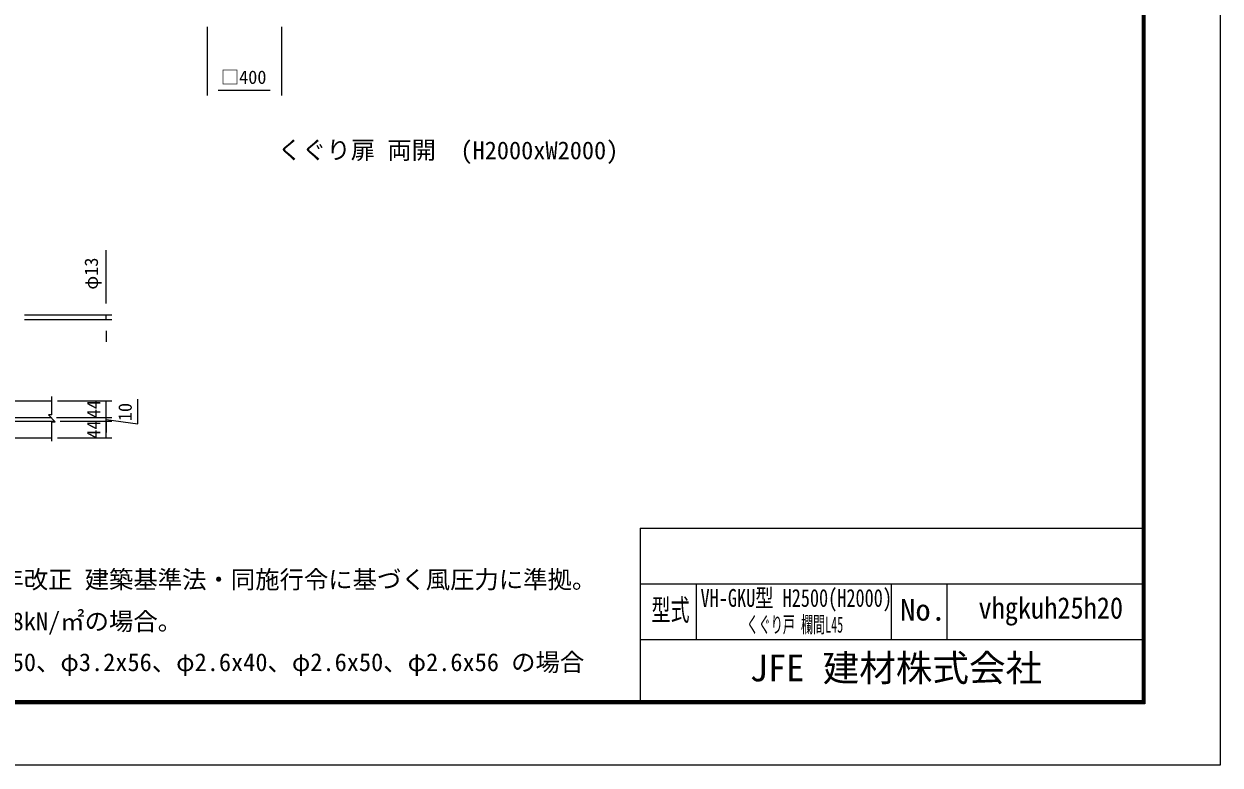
# Model space of a CAD drawing. Units: millimetres, scale not verified. Extents: x -6300 to 6300, y -4455 to 4455.
# Drawn here: x -137 to 6300, y -4455 to -467 of the extents above; entities that cross this region are included whole.
import ezdxf
from ezdxf.enums import TextEntityAlignment as Align

# ---------------------------------------------------------------- set-up
doc = ezdxf.new("R2010")
doc.units = ezdxf.units.MM
doc.header["$LTSCALE"] = 30
for name, color, linetype, lineweight in [('0-0_D-TTL', 7, 'Continuous', 9), ('0-2_D-STR-DIM', 7, 'Continuous', 9), ('0-4_D-STR1', 1, 'Continuous', 18)]:
    doc.layers.add(name, color=color, linetype=linetype, lineweight=lineweight)
doc.layers.add('0-A_D-TTL-TXT', color=7, linetype='Continuous')
doc.styles.add('ＭＳ ゴシック', font='')
doc.styles.get('ＭＳ ゴシック').set_extended_font_data('MS Gothic')

msp = doc.modelspace()

# ---------------------------------------------------------------- linework, layer by layer
at = {"layer": '0-0_D-TTL'}
for p, q in [((3180, -3180), (3180, -4110)), ((3180, -3180), (5880, -3180)), ((3180, -3480), (5880, -3480)), ((3480, -3480), (3480, -3780)), ((4530, -3480), (4530, -3780)), ((4830, -3480), (4830, -3780)), ((3180, -3780), (5880, -3780))]:
    msp.add_line(p, q, dxfattribs=at)
at = {"layer": '0-0_D-TTL', "color": 2, "lineweight": 18}
msp.add_lwpolyline([(-6300, 4455), (6300, 4455), (6300, -4455), (-6300, -4455)], close=True, dxfattribs=at)
at = {"layer": '0-0_D-TTL'}
for points in [[(-5895, 4125), (5895, 4125), (5895, -4125), (-5895, -4125)], [(-5891.25, 4121.25), (5891.25, 4121.25), (5891.25, -4121.25), (-5891.25, -4121.25)], [(-5887.5, 4117.5), (5887.5, 4117.5), (5887.5, -4117.5), (-5887.5, -4117.5)], [(-5883.75, 4113.75), (5883.75, 4113.75), (5883.75, -4113.75), (-5883.75, -4113.75)], [(-5880, 4110), (5880, 4110), (5880, -4110), (-5880, -4110)]]:
    msp.add_lwpolyline(points, close=True, dxfattribs=at)
at = {"layer": '0-2_D-STR-DIM'}
for p, q in [((848.93, -481.59), (848.93, -852.58)), ((1248.93, -481.59), (1248.93, -852.58)), ((908.93, -822.58), (1188.93, -822.58)), ((305.67, -1971.64), (305.67, -1683.51)), ((-133.72, -2031.64), (335.67, -2031.64)), ((-133.72, -2057.64), (335.67, -2057.64)), ((305.67, -2057.64), (305.67, -2031.64)), ((305.67, -2117.64), (305.67, -2177.64)), ((13.39, -2569.75), (13.39, -2471.64)), ((43.39, -2494.8), (335.67, -2494.8)), ((305.67, -2584.8), (305.67, -2494.8)), ((31.39, -2608.52), (-4.61, -2569.75)), ((13.39, -2569.75), (-4.61, -2569.75)), ((305.67, -2584.8), (305.67, -2524.8)), ((13.39, -2712.39), (13.39, -2608.52)), ((13.39, -2608.52), (31.39, -2608.52)), ((39.37, -2584.8), (335.67, -2584.8)), ((39.37, -2584.8), (335.67, -2584.8)), ((57.94, -2604.8), (335.67, -2604.8)), ((57.94, -2604.8), (335.67, -2604.8)), ((305.67, -2604.8), (305.67, -2584.8)), ((305.67, -2604.8), (305.67, -2584.8)), ((305.67, -2694.8), (305.67, -2604.8)), ((305.67, -2604.8), (305.67, -2664.8)), ((43.39, -2694.8), (335.67, -2694.8))]:
    msp.add_line(p, q, dxfattribs=at)
msp.add_lwpolyline([(305.67, -2594.8), (475.39, -2618.8), (475.39, -2486.67)], dxfattribs=at)
at = {"layer": '0-4_D-STR1'}
for p, q in [((-932.88, -2494.8), (13.39, -2494.8)), ((-932.88, -2584.8), (9.37, -2584.8)), ((-740.72, -2604.8), (27.94, -2604.8)), ((-932.88, -2694.8), (13.39, -2694.8))]:
    msp.add_line(p, q, dxfattribs=at)

# ---------------------------------------------------------------- texts
at = {"layer": '0-2_D-STR-DIM', "style": 'ＭＳ ゴシック'}
msp.add_text('□400', height=72.14, dxfattribs=at).set_placement((922.7, -810.95), align=Align.BOTTOM_LEFT)
for s, p in [('φ13', (283.39, -1896.73)), ('44', (295.55, -2588.37)), ('10', (465.27, -2604.34)), ('44', (295.55, -2698.37))]:
    msp.add_text(s, height=72.14, rotation=90, dxfattribs=at).set_placement(p, align=Align.BOTTOM_LEFT)
at = {"layer": '0-A_D-TTL-TXT', "style": 'ＭＳ ゴシック'}
for s, height, p in [('くぐり扉 両開', 96.11, (1228.66, -1221.91)), ('(H2000xW2000)', 96.11, (2212.01, -1223.91)), ('（設計条件）風荷重：昭和57年改正 建築基準法・同施行令に基づく風圧力に準拠。', 96.11, (-1972.42, -3533.29)), ('（基礎条件）長期許容地耐力98kN/㎡の場合。', 96.11, (-1972.42, -3758.29)), ('（網目寸法）φ3.2x40、φ3.2x50、φ3.2x56、φ2.6x40、φ2.6x50、φ2.6x56 の場合', 96.11, (-1972.42, -3978.29)), ('JFE 建材株式会社', 144.3, (3768.57, -4047.76))]:
    msp.add_text(s, height=height, dxfattribs=at).set_placement(p, align=Align.BOTTOM_LEFT)
for s, height, width, p in [('VH-GKU型 H2500(H2000)', 96.11, 0.75, (3504.28, -3632.39)), ('型式', 115.5, 0.65, (3240.4, -3712.2)), ('No.', 115.5, 1.05, (4578, -3712.2)), ('vhgkuh25h20', 115.5, 0.9, (5000.14, -3701.68)), ('くぐり戸 欄間L45', 86.66, 0.55, (3752.15, -3768.18))]:
    msp.add_text(s, height=height, dxfattribs=dict(at, width=width)).set_placement(p, align=Align.BOTTOM_LEFT)

doc.saveas('drawing.dxf')
